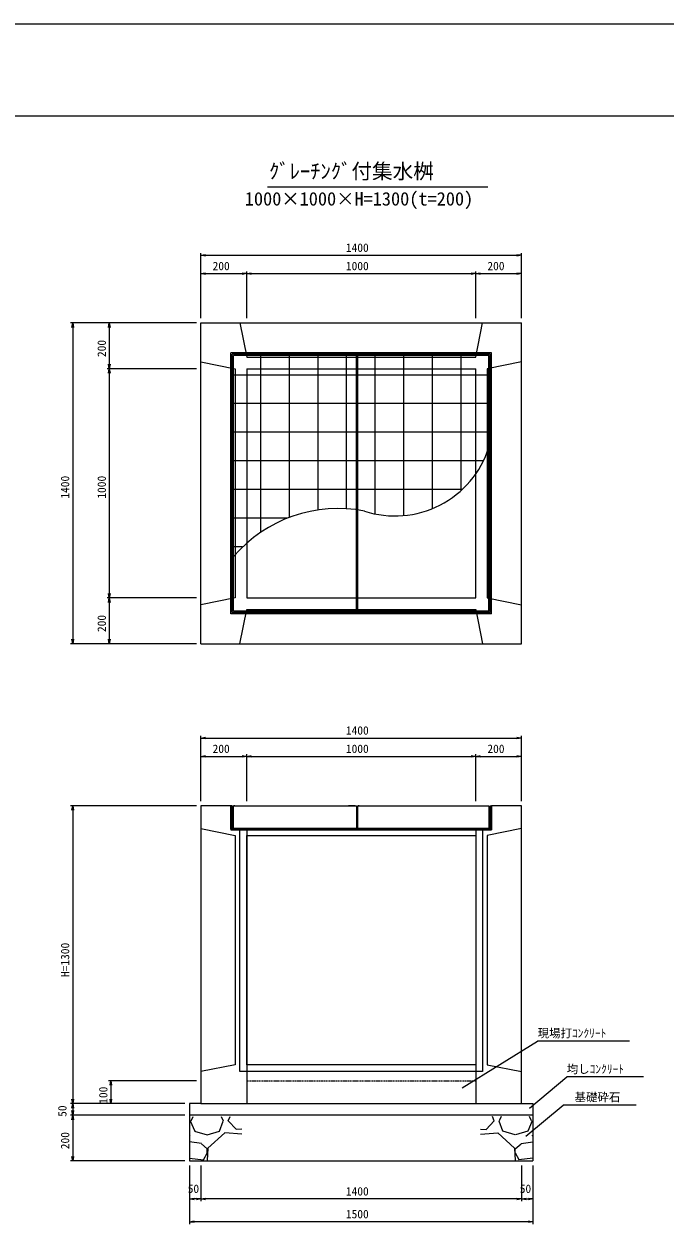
# Model space of a CAD drawing. Units: millimetres on the paper. Extents: x 0 to 841, y 0 to 594.
# Drawn here: x 512 to 651.9, y 332.2 to 594 of the extents above; entities that cross this region are included whole.
import ezdxf
from ezdxf.enums import TextEntityAlignment as Align

# ---------------------------------------------------------------- set-up
doc = ezdxf.new("R2010")
doc.units = ezdxf.units.MM
doc.linetypes.add('USER1', pattern=[0.375, 0.25, -0.125])
for name, color, linetype, lineweight in [('D-STR-DIM（寸法）', 7, 'Continuous', 18), ('D-STR-HTXT（旗揚げ）', 7, 'Continuous', 18), ('D-STR-STR1（構造物）', 4, 'Continuous', 18), ('D-STR-STRn（構造物）', 7, 'Continuous', 18), ('D-STR（構造物外形線）', 1, 'Continuous', 18), ('D-TTL(外枠）', 2, 'Continuous', 18), ('DEFPOINTS_2', 8, 'Continuous', 18)]:
    doc.layers.add(name, color=color, linetype=linetype, lineweight=lineweight)
doc.layers.add('D-STR-TXT（文字）', color=7, linetype='Continuous')
doc.layers.add('D-TTL-TXT（文字）', color=7, linetype='Continuous')
doc.styles.add('ＭＳ ゴシック', font='')
doc.styles.get('ＭＳ ゴシック').set_extended_font_data('MS Gothic')

msp = doc.modelspace()

# ---------------------------------------------------------------- linework, layer by layer
at = {"layer": 'D-STR-DIM（寸法）'}
for p, q in [((550.596, 529.789), (550.596, 544.039)), ((550.596, 543.539), (551.596, 543.706)), ((551.596, 543.372), (550.596, 543.539)), ((550.596, 543.539), (551.596, 543.539)), ((551.596, 543.539), (619.596, 543.539)), ((619.596, 543.706), (620.596, 543.539)), ((620.596, 543.539), (619.596, 543.372)), ((620.596, 543.539), (619.596, 543.539)), ((620.596, 529.789), (620.596, 544.039)), ((550.596, 529.789), (550.596, 540.039)), ((550.596, 539.539), (551.596, 539.706)), ((551.596, 539.372), (550.596, 539.539)), ((550.596, 539.539), (551.596, 539.539)), ((551.596, 539.539), (559.596, 539.539)), ((559.596, 539.706), (560.596, 539.539)), ((560.596, 539.539), (559.596, 539.372)), ((560.596, 539.539), (559.596, 539.539)), ((560.596, 529.789), (560.596, 540.039)), ((560.596, 529.789), (560.596, 540.039)), ((560.596, 539.539), (561.596, 539.706)), ((561.596, 539.372), (560.596, 539.539)), ((560.596, 539.539), (561.596, 539.539)), ((561.596, 539.539), (609.596, 539.539)), ((609.596, 539.706), (610.596, 539.539)), ((610.596, 539.539), (609.596, 539.372)), ((610.596, 539.539), (609.596, 539.539)), ((610.596, 529.789), (610.596, 540.039)), ((610.596, 529.789), (610.596, 540.039)), ((610.596, 539.539), (611.596, 539.706)), ((611.596, 539.372), (610.596, 539.539)), ((610.596, 539.539), (611.596, 539.539)), ((611.596, 539.539), (619.596, 539.539)), ((619.596, 539.706), (620.596, 539.539)), ((620.596, 539.539), (619.596, 539.372)), ((620.596, 539.539), (619.596, 539.539)), ((620.596, 529.789), (620.596, 540.039)), ((549.596, 528.789), (522.096, 528.789)), ((522.429, 527.789), (522.596, 528.789)), ((522.596, 528.789), (522.762, 527.789)), ((522.596, 528.789), (522.596, 527.789)), ((522.596, 527.789), (522.596, 459.789)), ((549.596, 528.789), (530.096, 528.789)), ((530.429, 527.789), (530.596, 528.789)), ((530.596, 528.789), (530.762, 527.789)), ((530.596, 528.789), (530.596, 527.789)), ((530.596, 527.789), (530.596, 519.789)), ((549.596, 518.789), (530.096, 518.789)), ((549.596, 518.789), (530.096, 518.789)), ((530.596, 518.789), (530.429, 519.789)), ((530.429, 517.789), (530.596, 518.789)), ((530.762, 519.789), (530.596, 518.789)), ((530.596, 518.789), (530.596, 519.789)), ((530.596, 518.789), (530.762, 517.789)), ((530.596, 518.789), (530.596, 517.789)), ((530.596, 517.789), (530.596, 469.789)), ((549.596, 468.789), (530.096, 468.789)), ((549.596, 468.789), (530.096, 468.789)), ((530.596, 468.789), (530.429, 469.789)), ((530.429, 467.789), (530.596, 468.789)), ((530.762, 469.789), (530.596, 468.789)), ((530.596, 468.789), (530.596, 469.789)), ((530.596, 468.789), (530.762, 467.789)), ((530.596, 468.789), (530.596, 467.789)), ((530.596, 467.789), (530.596, 459.789)), ((549.596, 458.789), (522.096, 458.789)), ((522.596, 458.789), (522.429, 459.789)), ((522.762, 459.789), (522.596, 458.789)), ((522.596, 458.789), (522.596, 459.789)), ((549.596, 458.789), (530.096, 458.789)), ((530.596, 458.789), (530.429, 459.789)), ((530.762, 459.789), (530.596, 458.789)), ((530.596, 458.789), (530.596, 459.789)), ((550.596, 424.457), (550.596, 438.707)), ((550.596, 438.207), (551.596, 438.374)), ((551.596, 438.041), (550.596, 438.207)), ((550.596, 438.207), (551.596, 438.207)), ((551.596, 438.207), (619.596, 438.207)), ((619.596, 438.374), (620.596, 438.207)), ((620.596, 438.207), (619.596, 438.041)), ((620.596, 438.207), (619.596, 438.207)), ((620.596, 424.457), (620.596, 438.707)), ((550.596, 424.457), (550.596, 434.707)), ((560.596, 424.457), (560.596, 434.707)), ((560.596, 424.457), (560.596, 434.707)), ((610.596, 424.457), (610.596, 434.707)), ((610.596, 424.457), (610.596, 434.707)), ((620.596, 424.457), (620.596, 434.707)), ((550.596, 434.207), (551.596, 434.374)), ((551.596, 434.041), (550.596, 434.207)), ((550.596, 434.207), (551.596, 434.207)), ((551.596, 434.207), (559.596, 434.207)), ((559.596, 434.374), (560.596, 434.207)), ((560.596, 434.207), (559.596, 434.041)), ((560.596, 434.207), (559.596, 434.207)), ((560.596, 434.207), (561.596, 434.374)), ((561.596, 434.041), (560.596, 434.207)), ((560.596, 434.207), (561.596, 434.207)), ((561.596, 434.207), (609.596, 434.207)), ((609.596, 434.374), (610.596, 434.207)), ((610.596, 434.207), (609.596, 434.041)), ((610.596, 434.207), (609.596, 434.207)), ((610.596, 434.207), (611.596, 434.374)), ((611.596, 434.041), (610.596, 434.207)), ((610.596, 434.207), (611.596, 434.207)), ((611.596, 434.207), (619.596, 434.207)), ((619.596, 434.374), (620.596, 434.207)), ((620.596, 434.207), (619.596, 434.041)), ((620.596, 434.207), (619.596, 434.207)), ((549.596, 423.457), (522.096, 423.457)), ((522.429, 422.457), (522.596, 423.457)), ((522.596, 423.457), (522.762, 422.457)), ((522.596, 423.457), (522.596, 422.457)), ((522.596, 422.457), (522.596, 359.457)), ((549.596, 363.457), (530.43, 363.457)), ((530.763, 362.457), (530.93, 363.457)), ((530.93, 363.457), (531.097, 362.457)), ((530.93, 363.457), (530.93, 362.457)), ((530.93, 362.457), (530.93, 359.457)), ((522.596, 358.457), (522.429, 359.457)), ((522.762, 359.457), (522.596, 358.457)), ((522.596, 358.457), (522.596, 359.457)), ((530.93, 358.457), (530.763, 359.457)), ((531.097, 359.457), (530.93, 358.457)), ((530.93, 358.457), (530.93, 359.457)), ((547.096, 358.457), (522.096, 358.457)), ((544.596, 358.457), (522.096, 358.457)), ((522.429, 357.457), (522.596, 358.457)), ((522.596, 355.957), (522.429, 356.957)), ((522.596, 358.457), (522.762, 357.457)), ((522.596, 358.457), (522.596, 357.457)), ((522.596, 357.457), (522.596, 356.957)), ((522.762, 356.957), (522.596, 355.957)), ((522.596, 355.957), (522.596, 356.957)), ((547.096, 358.457), (530.43, 358.457)), ((547.096, 355.957), (522.096, 355.957)), ((547.096, 355.957), (522.096, 355.957)), ((522.429, 354.957), (522.596, 355.957)), ((522.596, 355.957), (522.762, 354.957)), ((522.596, 355.957), (522.596, 354.957)), ((522.596, 354.957), (522.596, 346.957)), ((547.096, 345.957), (522.096, 345.957)), ((522.596, 345.957), (522.429, 346.957)), ((522.762, 346.957), (522.596, 345.957)), ((522.596, 345.957), (522.596, 346.957)), ((548.096, 344.957), (548.096, 337.164)), ((548.096, 344.957), (548.096, 332.197)), ((550.596, 344.957), (550.596, 337.164)), ((550.596, 344.957), (550.596, 337.164)), ((620.596, 344.957), (620.596, 337.164)), ((620.596, 344.957), (620.596, 337.164)), ((623.096, 344.957), (623.096, 337.164)), ((623.096, 344.957), (623.096, 332.197)), ((548.096, 337.664), (549.096, 337.831)), ((549.596, 337.831), (550.596, 337.664)), ((550.596, 337.664), (551.596, 337.831)), ((619.596, 337.831), (620.596, 337.664)), ((620.596, 337.664), (621.596, 337.831)), ((622.096, 337.831), (623.096, 337.664)), ((549.096, 337.498), (548.096, 337.664)), ((548.096, 337.664), (549.096, 337.664)), ((549.596, 337.664), (549.096, 337.664)), ((550.596, 337.664), (549.596, 337.498)), ((550.596, 337.664), (549.596, 337.664)), ((551.596, 337.498), (550.596, 337.664)), ((550.596, 337.664), (551.596, 337.664)), ((619.596, 337.664), (551.596, 337.664)), ((620.596, 337.664), (619.596, 337.498)), ((620.596, 337.664), (619.596, 337.664)), ((621.596, 337.498), (620.596, 337.664)), ((620.596, 337.664), (621.596, 337.664)), ((621.596, 337.664), (622.096, 337.664)), ((623.096, 337.664), (622.096, 337.498)), ((623.096, 337.664), (622.096, 337.664)), ((548.096, 332.697), (549.096, 332.863)), ((549.096, 332.53), (548.096, 332.697)), ((548.096, 332.697), (549.096, 332.697)), ((622.096, 332.697), (549.096, 332.697)), ((622.096, 332.863), (623.096, 332.697)), ((623.096, 332.697), (622.096, 332.53)), ((623.096, 332.697), (622.096, 332.697))]:
    msp.add_line(p, q, dxfattribs=at)
at = {"layer": 'D-STR-HTXT（旗揚げ）'}
for p, q in [((565.104, 558.497), (613.212, 558.497)), ((607.643, 361.883), (624.118, 372.098)), ((644.153, 372.098), (624.118, 372.098)), ((622.352, 357.459), (630.475, 364.269)), ((647.243, 364.269), (630.475, 364.269)), ((621.555, 351.332), (629.678, 358.141)), ((645.652, 358.141), (629.678, 358.141))]:
    msp.add_line(p, q, dxfattribs=at)
at = {"layer": 'D-STR-STR1（構造物）'}
for p, q in [((557.121, 465.314), (557.121, 522.264)), ((614.071, 522.264), (557.121, 522.264)), ((613.771, 521.964), (557.421, 521.964)), ((557.421, 465.614), (557.421, 521.964)), ((613.471, 521.664), (557.721, 521.664)), ((557.721, 465.914), (557.721, 521.664)), ((563.664, 518.789), (563.664, 521.664)), ((569.914, 518.789), (569.914, 521.664)), ((576.164, 518.789), (576.164, 521.664)), ((582.414, 518.789), (582.414, 521.664)), ((584.571, 465.914), (584.571, 521.664)), ((584.871, 465.914), (584.871, 521.664)), ((588.664, 518.789), (588.664, 521.664)), ((594.914, 518.789), (594.914, 521.664)), ((601.164, 518.789), (601.164, 521.664)), ((607.414, 518.789), (607.414, 521.664)), ((613.471, 465.914), (613.471, 521.664)), ((613.771, 465.614), (613.771, 521.964)), ((614.071, 465.314), (614.071, 522.264)), ((563.664, 483.124), (563.664, 518.789)), ((569.914, 486.361), (569.914, 518.789)), ((576.164, 487.976), (576.164, 518.789)), ((582.414, 488.232), (582.414, 518.789)), ((588.664, 487.106), (588.664, 518.789)), ((594.914, 486.757), (594.914, 518.789)), ((601.164, 488.289), (601.164, 518.789)), ((607.414, 492.234), (607.414, 518.789)), ((560.596, 517.419), (557.721, 517.419)), ((584.571, 517.419), (560.596, 517.419)), ((610.596, 517.419), (584.871, 517.419)), ((613.471, 517.419), (610.596, 517.419)), ((560.596, 511.169), (557.721, 511.169)), ((584.571, 511.169), (560.596, 511.169)), ((610.596, 511.169), (584.871, 511.169)), ((613.471, 511.169), (610.596, 511.169)), ((560.596, 504.919), (557.721, 504.919)), ((584.571, 504.919), (560.596, 504.919)), ((610.596, 504.919), (584.871, 504.919)), ((613.471, 504.919), (610.596, 504.919)), ((560.596, 498.669), (557.721, 498.669)), ((584.571, 498.669), (560.596, 498.669)), ((610.596, 498.669), (584.871, 498.669)), ((612.272, 498.669), (610.596, 498.669)), ((560.596, 492.419), (557.721, 492.419)), ((584.571, 492.419), (560.596, 492.419)), ((607.616, 492.419), (584.871, 492.419)), ((560.596, 486.169), (557.721, 486.169)), ((569.418, 486.169), (560.596, 486.169)), ((559.702, 479.919), (557.721, 479.919)), ((614.071, 465.314), (557.121, 465.314)), ((613.771, 465.614), (557.421, 465.614)), ((613.471, 465.914), (557.721, 465.914)), ((557.121, 423.457), (557.121, 420.807)), ((557.121, 423.457), (557.121, 418.157)), ((557.421, 423.457), (557.121, 423.457)), ((557.121, 418.307), (557.121, 423.457)), ((557.421, 418.457), (557.421, 423.457)), ((557.721, 423.457), (558.021, 423.457)), ((558.021, 423.457), (557.721, 423.457)), ((557.721, 423.457), (584.571, 423.457)), ((557.721, 418.457), (557.721, 423.457)), ((584.271, 423.457), (582.801, 423.457)), ((584.571, 423.457), (584.571, 418.457)), ((584.871, 423.457), (585.171, 423.457)), ((585.171, 423.457), (584.871, 423.457)), ((584.871, 423.457), (613.471, 423.457)), ((584.871, 418.457), (584.871, 423.457)), ((613.471, 423.457), (613.471, 418.457)), ((613.771, 423.457), (614.071, 423.457)), ((613.771, 418.457), (613.771, 423.457)), ((614.071, 423.457), (614.071, 418.157)), ((614.071, 418.307), (614.071, 423.457)), ((557.121, 418.157), (614.071, 418.157)), ((584.571, 418.457), (557.421, 418.457)), ((613.771, 418.457), (584.871, 418.457))]:
    msp.add_line(p, q, dxfattribs=at)
at = {"layer": 'D-STR-STR1（構造物）', "color": 7}
for p, q in [((557.421, 423.457), (557.421, 418.457)), ((613.771, 423.457), (613.771, 418.457)), ((559.096, 418.457), (612.096, 418.457))]:
    msp.add_line(p, q, dxfattribs=at)
at = {"layer": 'D-STR-STR1（構造物）', "color": 7, "linetype": 'USER1'}
msp.add_line((560.596, 363.457), (610.596, 363.457), dxfattribs=at)
at = {"layer": 'D-STR-STR1（構造物）'}
for centre, radius, start, end in [((592.976, 508.184), 21.514, 251.96728, 342.2889), ((580.514, 458.243), 30.049, 78.86599, 139.33365)]:
    msp.add_arc(centre, radius, start, end, dxfattribs=at)
at = {"layer": 'D-STR-STRn（構造物）'}
for p, q in [((548.096, 358.457), (548.096, 345.957)), ((550.596, 358.457), (548.096, 358.457)), ((620.596, 358.457), (623.096, 358.457)), ((623.096, 358.457), (623.096, 345.957)), ((623.096, 355.957), (548.096, 355.957)), ((548.274, 354.675), (549.231, 352.441)), ((548.448, 354.679), (548.869, 355.661)), ((554.666, 352.43), (555.464, 354.664)), ((555.006, 355.661), (555.461, 354.676)), ((556.574, 354.672), (556.945, 355.661)), ((558.33, 352.785), (556.575, 354.7)), ((612.861, 352.785), (614.617, 354.7)), ((614.617, 354.672), (614.246, 355.661)), ((616.526, 352.43), (615.728, 354.664)), ((616.186, 355.661), (615.731, 354.676)), ((622.918, 354.675), (621.96, 352.441)), ((622.744, 354.679), (622.323, 355.661)), ((548.279, 351.483), (548.096, 351.544)), ((548.096, 351.388), (548.26, 351.487)), ((549.22, 352.426), (551.933, 351.628)), ((551.962, 351.627), (554.675, 352.425)), ((555.791, 352.123), (552.121, 348.771)), ((559.559, 351.783), (555.782, 352.097)), ((559.559, 352.886), (558.312, 352.778)), ((611.633, 352.886), (612.879, 352.778)), ((611.633, 351.783), (615.41, 352.097)), ((615.4, 352.123), (619.071, 348.771)), ((619.229, 351.627), (616.516, 352.425)), ((621.972, 352.426), (619.259, 351.628)), ((622.913, 351.483), (623.096, 351.544)), ((623.096, 351.388), (622.932, 351.487)), ((550.691, 349.74), (548.096, 350.129)), ((551.964, 348.591), (550.687, 349.708)), ((551.946, 347.653), (551.946, 348.611)), ((552.11, 348.765), (551.982, 346.085)), ((619.082, 348.765), (619.209, 346.085)), ((619.228, 348.591), (620.504, 349.708)), ((619.245, 347.653), (619.245, 348.611)), ((620.5, 349.74), (623.096, 350.129)), ((548.096, 346.577), (551.154, 346.21)), ((548.096, 345.957), (623.096, 345.957)), ((551.129, 346.21), (551.927, 347.646)), ((620.063, 346.21), (619.265, 347.646)), ((623.096, 346.577), (620.037, 346.21))]:
    msp.add_line(p, q, dxfattribs=at)
at = {"layer": 'D-STR（構造物外形線）'}
for p, q in [((550.596, 458.789), (550.596, 528.789)), ((550.596, 528.789), (620.596, 528.789)), ((559.096, 528.789), (560.596, 521.289)), ((610.596, 521.289), (612.096, 528.789)), ((620.596, 458.789), (620.596, 528.789)), ((560.596, 521.289), (610.596, 521.289)), ((550.596, 520.289), (558.096, 518.789)), ((558.096, 518.789), (558.096, 468.789)), ((560.596, 518.789), (560.596, 468.789)), ((560.596, 518.789), (610.596, 518.789)), ((610.596, 468.789), (610.596, 518.789)), ((620.596, 520.289), (613.096, 518.789)), ((613.096, 518.789), (613.096, 468.789)), ((558.096, 468.789), (550.596, 467.289)), ((560.596, 468.789), (610.596, 468.789)), ((613.096, 468.789), (620.596, 467.289)), ((559.096, 458.789), (560.596, 466.289)), ((560.596, 466.289), (610.596, 466.289)), ((610.596, 466.289), (612.096, 458.789)), ((550.596, 458.789), (620.596, 458.789)), ((557.121, 423.457), (550.596, 423.457)), ((550.596, 423.457), (550.596, 358.457)), ((557.121, 423.457), (557.121, 418.457)), ((620.596, 423.457), (614.071, 423.457)), ((614.071, 423.457), (614.071, 418.457)), ((620.596, 358.457), (620.596, 423.457)), ((550.596, 418.457), (558.096, 416.957)), ((557.121, 418.457), (614.071, 418.457)), ((558.096, 416.957), (558.096, 366.957)), ((559.096, 365.457), (559.096, 418.457)), ((560.596, 418.457), (560.596, 358.457)), ((560.596, 366.957), (560.596, 416.957)), ((560.596, 416.957), (610.596, 416.957)), ((610.596, 418.457), (610.596, 358.457)), ((610.596, 416.957), (610.596, 366.957)), ((612.096, 418.457), (612.096, 365.457)), ((620.596, 418.457), (613.096, 416.957)), ((613.096, 416.957), (613.096, 366.957)), ((558.096, 366.957), (550.596, 365.457)), ((610.596, 366.957), (560.596, 366.957)), ((613.096, 366.957), (620.596, 365.457)), ((612.096, 365.457), (559.096, 365.457)), ((550.596, 358.457), (620.596, 358.457))]:
    msp.add_line(p, q, dxfattribs=at)
at = {"layer": 'D-TTL(外枠）'}
msp.add_line((23, 574), (818, 574), dxfattribs=at)
at = {"layer": 'DEFPOINTS_2'}
msp.add_line((0, 594), (841, 594), dxfattribs=at)

# ---------------------------------------------------------------- texts
at = {"layer": 'D-STR-DIM（寸法）', "style": 'ＭＳ ゴシック'}
for s, p in [('1400', (582.252, 543.739)), ('200', (553.147, 539.739)), ('1000', (582.252, 539.739)), ('200', (613.147, 539.739)), ('1400', (582.252, 438.407)), ('200', (553.147, 434.407)), ('1000', (582.252, 434.407)), ('200', (613.147, 434.407)), ('50', (547.715, 338.424)), ('50', (620.215, 338.424)), ('1400', (582.252, 337.864)), ('1500', (582.252, 332.897))]:
    msp.add_text(s, height=1.833, dxfattribs=at).set_placement(p, align=Align.BOTTOM_LEFT)
for s, p in [('200', (530.396, 521.34)), ('1400', (522.396, 490.445)), ('1000', (530.396, 490.445)), ('200', (530.396, 461.34)), ('H=1300', (522.396, 386.071)), ('100', (530.73, 358.426)), ('50', (521.796, 355.577)), ('200', (522.396, 348.508))]:
    msp.add_text(s, height=1.833, rotation=90, dxfattribs=at).set_placement(p, align=Align.BOTTOM_LEFT)
at = {"layer": 'D-STR-TXT（文字）', "style": 'ＭＳ ゴシック'}
for s, p in [('現場打ｺﾝｸﾘｰﾄ', (624.118, 372.35)), ('均しｺﾝｸﾘｰﾄ', (630.475, 364.521)), ('基礎砕石', (632.178, 358.394))]:
    msp.add_text(s, height=1.833, dxfattribs=at).set_placement(p, align=Align.BOTTOM_LEFT)
at = {"layer": 'D-TTL-TXT（文字）', "style": 'ＭＳ ゴシック'}
for s, height, p in [('ｸﾞﾚｰﾁﾝｸﾞ付集水桝', 3.299, (565.454, 559.24)), ('1000×1000×H=1300(t=200)', 2.933, (560.176, 553.517))]:
    msp.add_text(s, height=height, dxfattribs=at).set_placement(p, align=Align.BOTTOM_LEFT)

doc.saveas('drawing.dxf')
